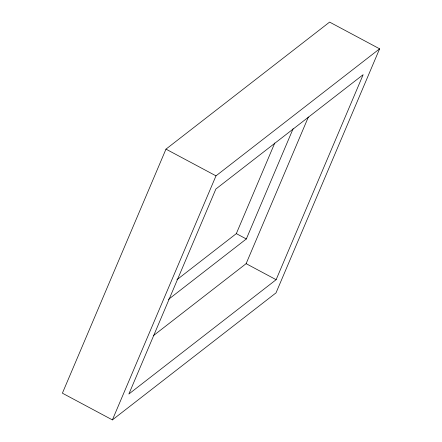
<?xml version="1.0" encoding="UTF-8"?>
<svg xmlns="http://www.w3.org/2000/svg" width="442" height="442" viewBox="0 0 442 442"><rect width="100%" height="100%" fill="white"/><g stroke="black" fill="none" stroke-linecap="round" stroke-linejoin="round"><path stroke-width="0.66" d="M165.982 149.131L62.388 393.181L112.395 419.9L276.018 292.869L379.612 48.819L329.605 22.1L165.982 149.131L215.989 175.85L379.612 48.819M112.395 419.9L215.989 175.85M176.938 279.725L236.321 233.625L274.78 143.02M168.419 299.449L246.321 238.967L293.118 128.721M153.402 335.649L246.122 263.664L308.356 117.053M276.128 279.698L363.147 74.692L215.884 189.021L128.865 394.026L276.128 279.698L246.122 263.664M236.321 233.625L246.321 238.967"/></g></svg>
